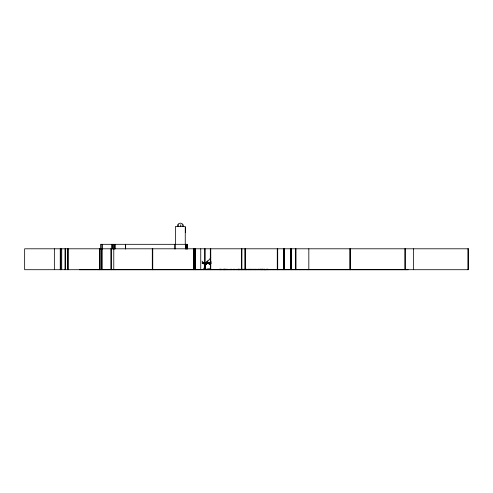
<?xml version="1.0" encoding="UTF-8"?>
<svg xmlns="http://www.w3.org/2000/svg" width="493" height="493" viewBox="0 0 493 493"><rect width="100%" height="100%" fill="white"/><g stroke="black" fill="none" stroke-linecap="round" stroke-linejoin="round"><path stroke-width="0.74" d="M210.32 263.015L206.333 263.737L210.326 263.034M208.835 263.034L206.364 263.798L206.382 262.954L210.807 257.71M202.481 263.052L206.376 263.718L206.481 264.587L206.345 263.718L203.905 262.935M206.24 263.767L208.853 262.985L206.351 263.817L202.481 262.923M209.217 263.12L208.145 263.151M210.301 263.219L210.887 263.25L209.315 263.681L207.904 263.293M204.94 268.95L205.057 263.626M206.308 264.587L206.364 263.718L203.911 262.954L206.376 263.817L206.111 262.855L207.639 260.988L206.111 262.929L206.758 262.997M207.115 263.083L206.339 263.015M202.025 261.105L203.621 262.855L204.774 265.296L205.778 263.435M204.712 268.21C206.77 266.485 200.639 258.683 204.959 265.16M205.754 262.96L206.499 263.04M210.56 263.404L207.886 263.342M209.414 262.824C205.877 261.882 209.34 264.377 210.591 263.422M210.308 263.287L210.875 263.311L209.303 263.681L208.034 263.324M210.893 262.831L207.75 262.67L208.853 263.336M207.343 262.738L206.814 262.689L207.812 262.67L207.294 262.831M178.472 226.398L178.731 224.759M206.345 263.737L208.792 263.015M208.638 263.237C210.603 264.402 207.3 262.615 210.345 263.182L202.962 263.2M209.291 263.663L209.328 264.451M177.283 226.398L177.702 224.759L178.842 223.557L180.407 223.113L181.966 223.557L183.113 224.759L183.532 226.398M204.422 268.032L204.595 267.625M204.54 267.625L204.54 268.95M258.874 269.622L260.532 269.622M258.455 269.258L258.739 269.708L258.486 269.227M262.677 269.677L262.738 269.233L262.991 269.708L262.633 269.289M262.954 269.646L262.67 269.227M205.864 263.435L204.774 265.228L205.963 263.502L204.866 265.228L204.872 268.21M204.959 265.296L205.963 263.57M258.702 269.233L258.431 269.64L258.8 269.295M261.789 269.295L261.58 269.708M262.559 269.702L262.837 269.295M264.23 269.233L263.952 269.64L264.328 269.295M205.316 267.625L205.316 268.95L205.285 267.625L204.09 268.032L204.385 268.95M210.992 262.837L208.853 262.689M206.284 263.034L205.963 262.942L206.32 262.935M206.271 262.985L207.707 261.043M230.662 269.622L227.513 269.622M229.171 269.622L228.881 269.708M239.462 269.622L241.12 269.622M264.858 269.258L264.71 269.794L266.503 269.622M281.441 269.622L279.784 269.622M206.092 262.787L207.75 262.707M260.661 269.634L260.896 269.258M263.663 269.227L263.909 269.708M266.208 269.221L266.386 269.708L266.084 269.283M255.325 269.708L255.756 269.227M255.46 269.708L255.793 269.258L255.787 269.708M255.849 269.307L255.374 269.628M256.588 269.646L256.952 269.227L257.007 269.708M257.038 269.307L256.57 269.628M259.577 269.646L259.94 269.227M260.027 269.307L259.558 269.628M210.93 261.419L209.315 262.985L210.899 261.561M225.954 269.468L282.809 269.4M205.673 262.917L206.228 262.72L205.938 263.009M205.852 262.775L206.53 262.763M260.692 269.677L260.643 269.221M235.081 269.4L234.748 269.4M238.07 269.4L237.749 269.4M264.914 269.708L264.716 269.221L264.686 269.708M206.166 262.695L206.9 262.683M206.166 262.831L206.53 262.824M206.407 262.763L206.918 262.751M206.481 262.855L206.9 262.812M206.795 262.751L207.824 262.738M206.814 262.812L207.331 262.806M202.148 262.923L210.573 262.923M202.124 262.985L210.597 262.985M202.21 263.077L210.573 263.151M204.694 265.228L205.045 265.228M204.09 268.032L205.593 268.032M204.09 268.543L205.593 268.543M210.406 268.808L207.559 268.808L207.559 269.708M203.683 268.888L206.049 268.888M207.75 262.738L208.336 262.738M210.314 263.163L210.856 263.151M210.85 263.237L207.744 263.145M208.28 262.744L209.963 262.781M209.771 263.311L210.338 263.305M209.784 263.237L208.114 263.25M209.981 262.695L210.529 262.72M209.987 262.849L210.998 262.898M208.132 263.089L208.699 263.157M207.627 263.065L208.089 263.108L207.639 263.12M207.602 263.225L208.089 263.237M206.431 263.015L205.938 262.88M206.16 262.757L209.34 263.632M229.005 269.622L229.3 269.708M259.786 269.227L259.934 269.708L259.682 269.227M264.84 269.64L264.673 269.221M266.165 269.221L266.275 269.714M260.6 269.233L260.748 269.714M205.008 267.625L205.094 268.032M182.077 224.759L182.336 226.398M204.94 267.625L204.983 268.032M467.912 248.799L467.912 269.708M413.461 248.799L413.461 269.708M408.142 269.708L79.601 269.708M405.16 248.799L405.16 269.708M405.006 248.799L405.006 269.708M350.437 248.799L350.437 269.708M350.301 248.799L350.301 269.708M350.159 248.799L350.159 269.708M350.024 248.799L350.024 269.708M308.828 248.799L308.828 269.708M295.886 248.799L295.886 269.708M295.738 248.799L295.738 269.708M291.338 248.799L291.338 269.708M291.166 248.799L291.166 269.708M291.08 248.799L291.08 269.708M290.907 248.799L290.907 269.708M284.202 248.799L284.19 269.708M284.048 248.799L284.048 269.708M283.919 248.799L283.919 269.708M283.771 248.799L283.777 269.708M277.701 248.799L277.701 269.708M277.51 248.799L277.51 269.708M277.473 248.799L277.473 269.708M277.276 248.799L277.276 269.708M268.026 269.227L268.026 269.708M267.841 269.258L267.841 269.708M267.693 269.258L267.693 269.708M267.619 269.258L267.619 269.708M267.366 269.227L267.366 269.708M267.151 269.227L267.151 269.708M266.491 269.227L266.491 269.708M264.63 269.258L264.581 269.708M263.009 269.227L263.096 269.708M262.794 269.227L262.781 269.708M262.313 269.677L262.276 269.227M262.134 269.227L262.134 269.708M261.721 269.258L261.684 269.708M261.469 269.227L261.469 269.708M261.198 269.258L261.198 269.708M261.124 269.258L261.124 269.708M261.043 269.227L260.97 269.708M260.236 269.227L260.236 269.708M258.246 269.227L258.246 269.708M257.438 269.227L257.438 269.708M256.2 269.227L256.2 269.708M255.885 269.227L255.885 269.708M255.084 269.227L255.091 269.708M254.628 269.227L254.628 269.708M254.018 269.227L254.018 269.708M253.821 269.227L253.821 269.708M253.322 269.227L253.322 269.708M252.287 269.227L252.287 269.708M252.176 269.227L252.176 269.708M251.874 269.227L251.874 269.708M251.59 269.227L251.529 269.708M251.073 269.227L251.073 269.708M250.61 269.227L250.61 269.708M250.518 269.227L250.518 269.708M250.228 269.227L250.228 269.708M249.809 269.227L249.815 269.708M249.575 269.227L249.575 269.708M248.922 269.227L248.922 269.708M248.805 269.227L248.805 269.708M248.269 269.227L248.25 269.708M247.431 269.227L247.431 269.708M246.58 269.227L246.58 269.708M246.321 269.227L246.321 269.708M246.025 269.227L246.025 269.708M245.6 248.799L245.6 269.708M245.465 269.227L245.465 269.708M245.249 248.799L245.249 269.708M245.194 269.227L245.194 269.708M244.929 248.799L244.972 269.708M244.744 269.227L244.744 269.708M244.528 269.227L244.528 269.708M243.801 269.227L243.801 269.708M243.24 269.227L243.24 269.708M242.735 269.227L242.735 269.708M242.285 269.227L242.285 269.708M242.075 269.227L242.075 269.708M241.934 248.799L241.86 269.708M241.595 269.227L241.595 269.708M241.508 248.799L241.508 269.708M241.206 269.227L241.206 269.708M241.034 269.708L241.034 269.258L240.96 269.708M240.781 269.227L240.812 269.708M239.666 269.227L239.666 269.708M239.321 269.227L239.333 269.708M239.105 269.227L239.105 269.708M239.031 269.227L239.031 269.708M238.797 269.258L238.797 269.708M238.723 269.258L238.723 269.708M238.643 269.227L238.569 269.708M238.495 269.258L238.495 269.708M238.242 269.227L238.242 269.708M238.027 269.227L238.027 269.708M237.102 269.227L237.102 269.708M236.714 269.227L236.714 269.708M234.465 269.227L234.465 269.708M234.267 269.227L234.267 269.708M233.46 269.227L233.46 269.708M233.257 269.227L233.257 269.708M231.704 269.227L231.704 269.708M231.5 269.227L231.5 269.708M230.693 269.227L230.693 269.708M230.49 269.227L230.49 269.708M227.704 269.227L227.692 269.708M227.618 269.227L227.606 269.708M226.916 269.227L226.916 269.708M226.25 269.227L226.25 269.708M226.139 269.227L226.139 269.708M225.745 269.227L225.745 269.708M225.406 269.227L225.406 269.708M225.252 269.227L225.252 269.708M225.011 269.227L225.03 269.708M224.857 269.227L224.851 269.708M224.765 269.227L224.783 269.708M224.598 269.227L224.598 269.708M224.561 269.227L224.561 269.708M224.358 269.227L224.358 269.708M223.674 269.227L223.674 269.708M223.576 269.227L223.576 269.708M223.372 269.227L223.372 269.708M222.904 269.227L222.904 269.708M221.684 269.227L221.702 269.708M221.363 269.227L221.308 269.708M221.018 269.227L221.018 269.708M220.815 269.227L220.815 269.708M220.587 269.227L220.587 269.708M220.556 269.227L220.556 269.708M220.42 269.227L220.42 269.708M220.137 269.227L220.137 269.708M219.699 269.227L219.699 269.708M219.33 269.227L219.249 269.708M210.757 248.799L210.757 269.708M210.32 248.799L210.32 269.708M205.193 248.799L205.193 265.228M205.1 263.73L205.094 268.21M204.798 265.228L204.798 268.21M204.521 248.799L204.521 268.21M200.743 248.799L200.743 269.708M195.561 248.799L195.561 269.708M195.253 248.799L195.253 269.708M195.117 248.799L195.117 269.708M194.168 248.799L194.174 269.708M194.02 248.799L194.02 269.708M193.7 248.799L193.7 269.708M187.482 248.934L187.482 244.318L100.541 244.318L100.541 248.934M187.007 244.318L187.007 248.934M186.946 244.318L186.946 248.934M186.89 244.318L186.89 248.934M186.508 244.318L186.508 248.934M185.732 244.318L185.732 248.934M185.559 227.741L185.559 232.523M185.633 244.318L185.633 248.934M185.257 244.318L185.257 226.398L175.551 226.398L175.551 244.318M180.407 224.759L180.407 226.398M175.009 244.318L175.015 248.934M174.966 244.318L174.966 248.934M152.75 248.799L152.75 269.708M152.522 248.799L152.522 269.708M152.399 248.799L152.399 269.708M152.3 248.799L152.3 269.708M125.647 244.318L125.647 248.934M125.549 244.318L125.549 248.934M115.097 244.318L115.042 248.934M114.838 244.318L114.838 248.934M114.592 244.318L114.592 248.934M113.908 244.318L113.908 248.934M113.778 248.799L113.778 269.708M113.008 244.318L113.008 248.934M112.626 244.318L112.626 248.934M111.455 244.318L111.455 248.934M111.141 248.799L111.141 269.708M111.073 248.799L111.073 269.708M102.217 244.318L102.217 248.934M102.002 248.799L102.002 269.708M101.872 244.318L101.872 248.934M101.841 248.799L101.841 269.708M101.016 248.799L101.016 269.708M99.919 248.799L99.919 269.708M99.635 248.799L99.635 269.708M99.537 248.799L99.537 269.708M68.213 248.799L68.213 269.708M67.818 248.799L67.818 269.708M67.627 248.799L67.627 269.708M65.458 248.799L65.458 269.708M65.021 248.799L65.021 269.708M61.717 248.799L61.717 269.708M60.799 248.799L60.799 269.708M60.688 248.799L60.688 269.708M60.245 248.799L60.245 269.708M54.353 248.799L54.353 269.708M468.35 248.799L24.65 248.799L24.65 269.708L468.35 269.708L468.35 248.799M209.426 263.632L209.217 264.451L209.426 263.632M263.78 269.702L263.632 269.221L263.737 269.714M261.943 269.708L261.943 269.258L261.869 269.708M246.981 269.708L246.981 269.227L246.975 269.708M224.179 269.708L224.179 269.227L224.124 269.708"/></g></svg>
